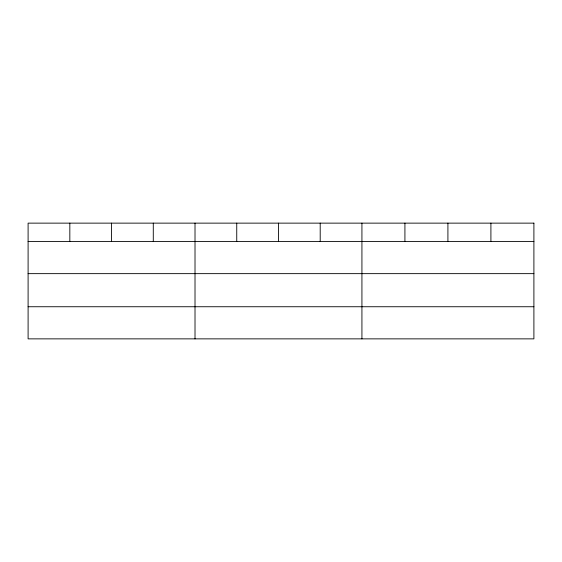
<?xml version="1.0" encoding="UTF-8"?>
<svg xmlns="http://www.w3.org/2000/svg" width="562" height="562" viewBox="0 0 562 562"><rect width="100%" height="100%" fill="white"/><g stroke="black" fill="none" stroke-linecap="round" stroke-linejoin="round"><path stroke-width="0.84" d="M28.1 241.52L533.9 241.52M28.1 273.645L533.9 273.645M28.1 306.74L533.9 306.74M490.907 223.135L490.907 241.52M447.914 223.135L447.914 241.52M404.921 223.135L404.921 241.52M361.928 223.135L361.928 338.865M320.2 223.135L320.2 241.52M278.471 223.135L278.471 241.52M236.743 223.135L236.743 241.52M195.014 223.135L195.014 338.865M153.285 223.135L153.285 241.52M111.557 223.135L111.557 241.52M69.829 223.135L69.829 241.52M533.9 223.135L28.1 223.135L28.1 338.865L533.9 338.865L533.9 223.135"/></g></svg>
